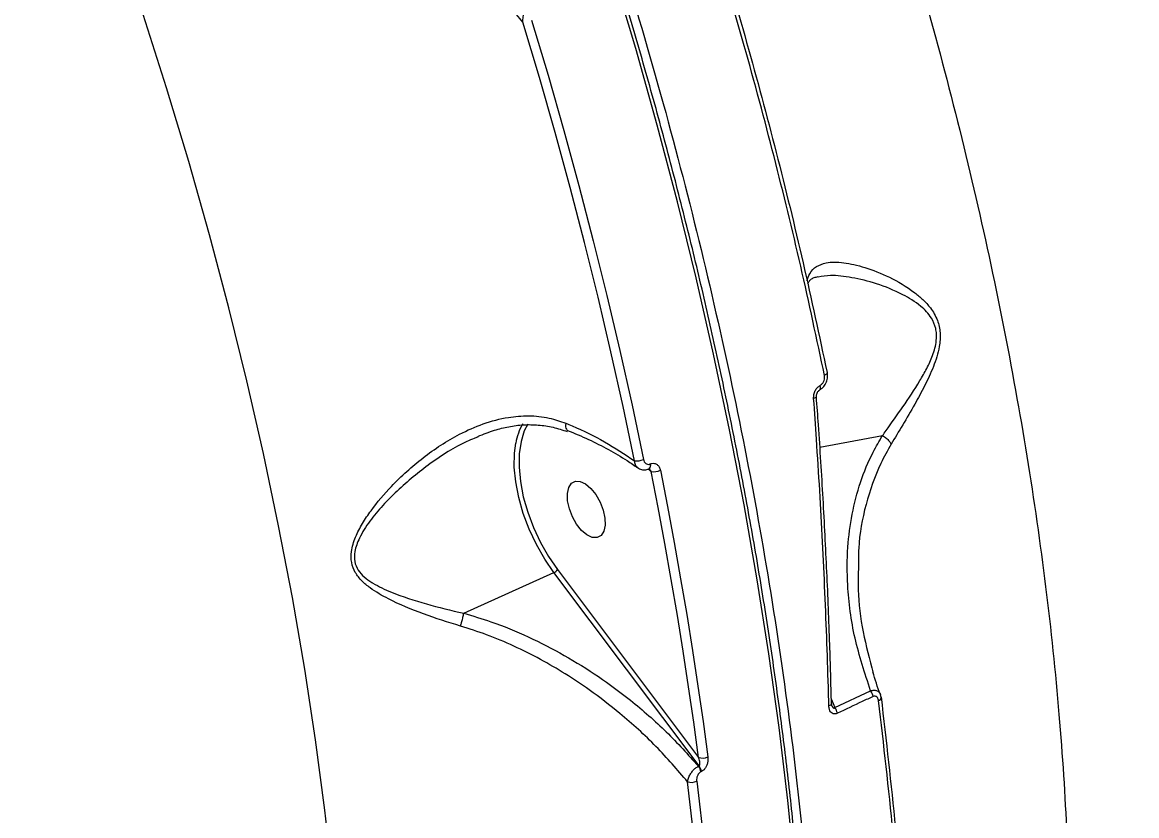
# Model space of a CAD drawing. Header units: millimetres. Extents: x -11024 to 8278, y -7837 to 5770.
# Drawn here: x 4077.6 to 4243.1, y -1125.6 to -1007.7 of the extents above; entities that cross this region are included whole.
import ezdxf

# ---------------------------------------------------------------- set-up
doc = ezdxf.new("R2010")
doc.units = ezdxf.units.MM
doc.layers.add('DIKOM_ОБЪЕКТ', color=7, linetype='Continuous')
doc.layers.add('DIKOM_РАЗМЕР_ОБЪЕКТА', color=7, linetype='Continuous')
doc.styles.add('style1', font='arial.ttf', dxfattribs={"width": 0.8})
doc.dimstyles.new('1-50', dxfattribs={"dimtxt": 300, "dimasz": 200, "dimexe": 100, "dimexo": 0, "dimgap": 100, "dimtad": 1, "dimtxsty": 'style1', "dimcen": 200, "dimclrd": 7, "dimclre": 7, "dimclrt": 7, "dimadec": 1, "dimazin": 2, "dimtfac": 1, "dimtmove": 0, "dimatfit": 2, "dimfxl": 0, "dimlwd": 25, "dimlwe": 18, "dimarcsym": 0})

# ---------------------------------------------------------------- blocks, each defined once
blk = doc.blocks.new('*D10')
at = {"layer": 'Defpoints', "color": 0, "transparency": 16777216}
for p in [(-7791.31, -186.83), (6174.94, -1432.98), (6174.94, -5371.27)]:
    blk.add_point(p, dxfattribs=at)
at = {"layer": 'DIKOM_РАЗМЕР_ОБЪЕКТА', "color": 7, "lineweight": 18, "transparency": 16777216}
for p, q in [((-7791.31, -186.83), (-7791.31, -5471.27)), ((6174.94, -1432.98), (6174.94, -5471.27))]:
    blk.add_line(p, q, dxfattribs=at)
at = {"layer": 'DIKOM_РАЗМЕР_ОБЪЕКТА', "color": 7, "lineweight": 25, "transparency": 16777216}
blk.add_line((-7591.31, -5371.27), (5974.94, -5371.27), dxfattribs=at)
at = {"layer": 'DIKOM_РАЗМЕР_ОБЪЕКТА', "color": 7, "transparency": 16777216}
for points in [[(-7591.31, -5337.93), (-7591.31, -5404.6), (-7791.31, -5371.27)], [(5974.94, -5337.93), (5974.94, -5404.6), (6174.94, -5371.27)]]:
    blk.add_solid(points, dxfattribs=at)
at = {"layer": 'DIKOM_РАЗМЕР_ОБЪЕКТА', "color": 7, "transparency": 16777216, "insert": (-1343.68, -5118.1), "char_height": 300, "attachment_point": 5, "style": 'style1'}
blk.add_mtext('14000', dxfattribs=at)

msp = doc.modelspace()

# ---------------------------------------------------------------- linework, layer by layer
at = {"layer": 'DIKOM_ОБЪЕКТ', "color": 7, "linetype": 'Continuous', "lineweight": 15}
for p, q in [((4145.298, -1069.288), (4144.718, -1069.533)), ((4196.05, -1070.848), (4205.342, -1069.114)), ((4170.867, -1073.318), (4170.893, -1073.306)), ((4170.984, -1074.436), (4170.542, -1074.086)), ((4170.681, -1074.039), (4170.678, -1074.039)), ((4170.681, -1074.056), (4170.707, -1074.045)), ((4170.701, -1074.048), (4170.715, -1074.042)), ((4143.163, -1095.505), (4156.557, -1089.468)), ((4178.109, -1118.197), (4156.557, -1089.468)), ((4157.082, -1089.014), (4178.017, -1116.92)), ((4198.265, -1109.515), (4203.576, -1107.02)), ((4197.755, -1108.323), (4198.265, -1109.515)), ((4205.152, -1108.047), (4205.068, -1107.596)), ((4178.028, -1118.233), (4178.109, -1118.197)), ((4178.455, -1119.036), (4178.374, -1119.072))]:
    msp.add_line(p, q, dxfattribs=at)
at = {"layer": 'DIKOM_ОБЪЕКТ', "color": 7, "linetype": 'Continuous', "lineweight": 15, "flags": 128}
for points in [[(4192.382, -1134.064), (4191.3, -1123.33), (4190, -1112.489), (4188.483, -1101.549), (4186.75, -1090.52), (4184.802, -1079.41), (4182.642, -1068.23), (4180.27, -1056.989), (4177.689, -1045.695), (4174.901, -1034.359), (4171.909, -1022.99), (4168.714, -1011.598), (4165.32, -1000.192), (4161.73, -988.782), (4157.946, -977.378), (4153.972, -965.989), (4149.811, -954.625), (4145.466, -943.294), (4140.942, -932.008), (4136.241, -920.775), (4131.369, -909.605), (4126.328, -898.507), (4121.124, -887.491), (4115.761, -876.565)], [(4123.74, -1135.087), (4122.562, -1124.755), (4121.166, -1114.321), (4119.553, -1103.796), (4117.723, -1093.188), (4115.679, -1082.507), (4113.424, -1071.764), (4110.958, -1060.969), (4108.284, -1050.131), (4105.405, -1039.261), (4102.323, -1028.369), (4099.041, -1017.465), (4095.562, -1006.558), (4091.89, -995.66), (4088.028, -984.78), (4083.98, -973.929), (4079.748, -963.117)], [(4168.528, -1072.855), (4166.829, -1064.783), (4165.022, -1056.683), (4163.108, -1048.559), (4161.087, -1040.415), (4158.96, -1032.253), (4156.728, -1024.078), (4154.393, -1015.893), (4151.955, -1007.701)], [(4153.249, -1007.365), (4155.693, -1015.574), (4158.033, -1023.777), (4160.27, -1031.971), (4162.401, -1040.15), (4164.427, -1048.313), (4166.346, -1056.455), (4168.156, -1064.573), (4169.859, -1072.663)], [(4197.111, -1059.713), (4197.143, -1059.76), (4197.152, -1059.812), (4197.137, -1059.868), (4197.099, -1059.928), (4197.039, -1059.988), (4196.957, -1060.048), (4196.856, -1060.107), (4196.739, -1060.163)], [(4195.983, -1062.36), (4196.045, -1062.313), (4196.109, -1062.203), (4196.138, -1062.051), (4196.131, -1061.866), (4196.088, -1061.658)], [(4195.549, -1063.34), (4195.544, -1063.375), (4195.512, -1063.423), (4195.452, -1063.471), (4195.366, -1063.517), (4195.256, -1063.56), (4195.126, -1063.599)], [(4152.028, -1068.772), (4151.673, -1069.998), (4151.41, -1071.805), (4151.38, -1073.806), (4151.583, -1075.953), (4152.015, -1078.197), (4152.666, -1080.484), (4153.52, -1082.762), (4154.558, -1084.977), (4155.754, -1087.077), (4157.082, -1089.014)], [(4152.68, -1067.41), (4152.162, -1068.426), (4152.028, -1068.772)], [(4156.557, -1089.468), (4155.188, -1087.471), (4153.954, -1085.305), (4152.884, -1083.021), (4152.003, -1080.672), (4151.333, -1078.313), (4150.887, -1075.999), (4150.677, -1073.785), (4150.709, -1071.722), (4150.903, -1070.233)], [(4178.017, -1116.92), (4177.312, -1111.679), (4176.557, -1106.415), (4175.752, -1101.131), (4174.897, -1095.827), (4173.993, -1090.504), (4173.039, -1085.164), (4172.036, -1079.808), (4170.984, -1074.436)], [(4172.362, -1074.26), (4173.416, -1079.645), (4174.422, -1085.015), (4175.378, -1090.367), (4176.284, -1095.703), (4177.141, -1101.019), (4177.948, -1106.316), (4178.705, -1111.592), (4179.412, -1116.847)], [(4160.671, -1083.189), (4159.931, -1082.264), (4159.307, -1081.162), (4158.85, -1079.972), (4158.597, -1078.789), (4158.568, -1077.711), (4158.766, -1076.824), (4159.174, -1076.2), (4159.759, -1075.89), (4160.475, -1075.918), (4161.263, -1076.283), (4162.059, -1076.955), (4162.799, -1077.88), (4163.423, -1078.982), (4163.88, -1080.173), (4164.133, -1081.355), (4164.162, -1082.433), (4163.964, -1083.321), (4163.556, -1083.944), (4162.97, -1084.255), (4162.255, -1084.226), (4161.467, -1083.861), (4160.671, -1083.189)], [(4205.136, -1107.941), (4205.169, -1108.004), (4205.178, -1108.043)], [(4197.783, -1108.944), (4197.78, -1108.99), (4197.751, -1109.052), (4197.695, -1109.113), (4197.614, -1109.169), (4197.509, -1109.22), (4197.383, -1109.264)], [(4180.514, -1195.804), (4180.631, -1186.8), (4180.567, -1177.668), (4180.324, -1168.414), (4179.9, -1159.046), (4179.297, -1149.569), (4178.514, -1139.99), (4177.552, -1130.315), (4176.412, -1120.552)], [(4177.761, -1120.465), (4178.903, -1130.25), (4179.867, -1139.946), (4180.652, -1149.546), (4181.256, -1159.044), (4181.681, -1168.433), (4181.925, -1177.707), (4181.989, -1186.859), (4181.871, -1195.883)]]:
    msp.add_lwpolyline(points, dxfattribs=at)
at = {"layer": 'DIKOM_ОБЪЕКТ', "color": 7, "linetype": 'Continuous', "lineweight": 15}
for centre, radius, start, end in [((4160.087, -1071.857), 9.327, 151.34552, 169.97786), ((4168.86, -1070.459), 2.419, 262.1031, 294.37475), ((4170.259, -1073.557), 0.653, 310.13757, 21.50849), ((4170.288, -1073.545), 0.651, 309.59715, 21.58726), ((4171.395, -1072.163), 2.309, 259.7422, 294.75056), ((4156.085, -1088.392), 1.175, 293.71714, 328.07346), ((4201.997, -1108.212), 1.978, 9.58548, 37.05071), ((4204.648, -1107.936), 0.541, 283.07366, 348.61506), ((4196.724, -1110.718), 1.955, 10.18055, 37.9953), ((4178.62, -1115.102), 1.916, 251.64805, 294.41133), ((4176.555, -1119.331), 1.838, 8.10701, 36.7032), ((4176.635, -1119.295), 1.838, 8.10117, 36.68121), ((4176.968, -1118.684), 1.949, 253.42246, 293.97992)]:
    msp.add_arc(centre, radius, start, end, dxfattribs=at)
for points, knots in [([(4143.963, -1349.191), (4144.473, -1348.643), (4146.419, -1346.551), (4149.638, -1342.64), (4153.615, -1337.462), (4157.415, -1332.008), (4161.048, -1326.306), (4164.507, -1320.352), (4167.791, -1314.154), (4170.897, -1307.716), (4173.823, -1301.042), (4176.566, -1294.138), (4179.125, -1287.01), (4181.498, -1279.662), (4183.682, -1272.099), (4185.676, -1264.329), (4187.479, -1256.357), (4189.089, -1248.189), (4190.506, -1239.83), (4191.727, -1231.288), (4192.753, -1222.569), (4193.582, -1213.679), (4194.214, -1204.625), (4194.649, -1195.415), (4194.886, -1186.054), (4194.925, -1176.55), (4194.766, -1166.91), (4194.41, -1157.141), (4193.856, -1147.251), (4193.105, -1137.247), (4192.158, -1127.137), (4191.015, -1116.927), (4189.677, -1106.627), (4188.146, -1096.243), (4186.422, -1085.783), (4184.507, -1075.255), (4182.401, -1064.668), (4180.108, -1054.028), (4177.629, -1043.345), (4174.964, -1032.625), (4172.118, -1021.878), (4169.091, -1011.11), (4165.886, -1000.331), (4162.505, -989.548), (4158.95, -978.77), (4155.226, -968.004), (4151.334, -957.258), (4147.277, -946.541), (4143.058, -935.861), (4138.681, -925.225), (4134.148, -914.643), (4129.464, -904.12), (4124.63, -893.667), (4120.206, -884.429), (4117.36, -878.699), (4116.218, -876.401)], [0, 0, 0, 0, 0.0067999, 0.025989, 0.0451839, 0.064384, 0.0835894, 0.1027992, 0.1220133, 0.1412309, 0.1604514, 0.1796748, 0.1989001, 0.2181273, 0.2373556, 0.2565849, 0.2758149, 0.2950454, 0.314276, 0.3335067, 0.3527371, 0.3719673, 0.3911972, 0.4104267, 0.4296558, 0.4488843, 0.4681123, 0.48734, 0.5065669, 0.5257934, 0.5450195, 0.5642449, 0.58347, 0.6026946, 0.6219188, 0.6411425, 0.6603659, 0.6795888, 0.6988115, 0.7180338, 0.7372558, 0.7564776, 0.7756991, 0.7949204, 0.8141416, 0.8333626, 0.8525833, 0.8718039, 0.8910246, 0.9102451, 0.9294655, 0.9486861, 0.9679065, 0.987127, 1, 1, 1, 1]), ([(4117.471, -876.161), (4119.494, -880.261), (4124.943, -891.304), (4133.343, -909.576), (4142.487, -930.976), (4151.067, -952.786), (4159.037, -974.938), (4166.351, -997.365), (4172.848, -1019.572), (4178.526, -1041.489), (4183.4, -1063.051), (4187.548, -1084.611), (4190.925, -1106.092), (4193.5, -1127.415), (4195.215, -1148.111), (4196.086, -1168.124), (4196.145, -1187.413), (4195.393, -1206.294), (4193.797, -1224.68), (4191.342, -1242.495), (4188.082, -1259.347), (4184.048, -1275.2), (4179.286, -1290.042), (4173.717, -1304.113), (4167.332, -1317.34), (4160.108, -1329.611), (4152.876, -1340), (4147.751, -1345.778), (4145.549, -1348.261)], [0, 0, 0, 0, 0.0229512, 0.0618305, 0.1007396, 0.1396189, 0.1796274, 0.2196684, 0.259677, 0.2985562, 0.3374653, 0.3763445, 0.416353, 0.4563942, 0.4964026, 0.5352814, 0.5741901, 0.6130688, 0.6530768, 0.6931175, 0.7331254, 0.7720046, 0.8109134, 0.8497924, 0.8898008, 0.9298418, 0.9698502, 1, 1, 1, 1]), ([(4243.098, -1307.622), (4243.342, -1307.626), (4244.725, -1307.648), (4247.41, -1306.703), (4251.148, -1304.593), (4255.04, -1301.077), (4258.932, -1296.383), (4262.81, -1290.497), (4266.658, -1283.45), (4270.426, -1275.334), (4274.114, -1266.178), (4277.72, -1256.057), (4281.278, -1244.909), (4284.771, -1232.786), (4288.185, -1219.74), (4291.579, -1205.519), (4294.938, -1190.081), (4298.247, -1173.425), (4301.428, -1155.92), (4304.422, -1137.891), (4307.226, -1119.407), (4309.837, -1100.552), (4312.288, -1081.127), (4314.563, -1061.227), (4316.65, -1040.944), (4318.525, -1020.471), (4320.183, -999.844), (4321.626, -979.106), (4322.864, -958.186), (4323.884, -937.177), (4324.7, -916.162), (4325.053, -902.203), (4325.23, -895.233)], [0, 0, 0, 0, 0.0066318, 0.0375421, 0.072325, 0.1072201, 0.1421711, 0.1771203, 0.2120114, 0.246792, 0.2804719, 0.3142577, 0.3480966, 0.3819343, 0.4157173, 0.4493952, 0.4850962, 0.5208608, 0.5566259, 0.5923274, 0.626537, 0.6608537, 0.6952265, 0.7296011, 0.763922, 0.7981343, 0.8316959, 0.8653555, 0.8990655, 0.9327762, 0.9664374, 1, 1, 1, 1]), ([(4182.848, -921.803), (4185.275, -927.738), (4190.134, -939.615), (4196.798, -957.557), (4202.985, -975.534), (4208.868, -994.257), (4214.354, -1013.693), (4219.338, -1033.789), (4223.598, -1053.736), (4227.109, -1073.44), (4229.848, -1092.807), (4231.774, -1111.573), (4232.889, -1129.711), (4233.23, -1147.217), (4232.812, -1164.235), (4231.634, -1180.688), (4229.697, -1196.497), (4226.94, -1211.907), (4223.302, -1226.826), (4218.762, -1241.179), (4213.409, -1254.622), (4207.358, -1266.933), (4200.631, -1278.08), (4193.483, -1288.027), (4188.227, -1293.797), (4185.667, -1296.606)], [0, 0, 0, 0, 0.039649, 0.0793469, 0.1190447, 0.1586934, 0.2033097, 0.2480698, 0.2929015, 0.337731, 0.3824863, 0.4270993, 0.4703006, 0.5136379, 0.5570433, 0.6004471, 0.6437807, 0.6869795, 0.7327734, 0.7786488, 0.8245249, 0.8703195, 0.9142002, 0.9582185, 1, 1, 1, 1]), ([(4151.955, -1007.701), (4149.396, -1004.664), (4145.153, -999.627), (4138.446, -993.084), (4132.349, -987.739), (4125.837, -982.699), (4119.57, -978.486), (4113.704, -975.074), (4108.778, -972.627), (4104.154, -970.68), (4101.301, -969.785), (4099.87, -969.336)], [0, 0, 0, 0, 0.1867518, 0.3097297, 0.4327019, 0.5585128, 0.6842839, 0.7740118, 0.8643074, 0.9318952, 1, 1, 1, 1]), ([(4180.371, -994.309), (4182.002, -999.771), (4185.262, -1010.695), (4189.632, -1027.077), (4193.647, -1043.441), (4195.956, -1054.289), (4197.111, -1059.713)], [0, 0, 0, 0, 0.24912162, 0.49824267, 0.74912154, 1, 1, 1, 1]), ([(4196.739, -1060.163), (4195.592, -1054.769), (4193.298, -1043.981), (4189.293, -1027.632), (4184.913, -1011.186), (4181.627, -1000.168), (4179.984, -994.658)], [0, 0, 0, 0, 0.2491215, 0.4982432, 0.7491218, 1, 1, 1, 1]), ([(4151.955, -1007.701), (4151.957, -1007.43), (4151.961, -1006.894), (4152.218, -1006.134), (4152.557, -1005.589), (4152.897, -1005.226), (4153.131, -1005.089), (4153.251, -1005.018)], [0, 0, 0, 0, 0.27045383, 0.53353147, 0.71816609, 0.85528069, 1, 1, 1, 1]), ([(4194.148, -1046.141), (4194.263, -1045.764), (4194.556, -1044.809), (4195.505, -1043.918), (4197.134, -1043.291), (4199.528, -1043.3), (4202.726, -1044.068), (4206.352, -1045.451), (4209.329, -1047.196), (4211.363, -1048.877), (4212.562, -1050.181), (4213.538, -1051.803), (4213.997, -1053.831), (4213.826, -1056.246), (4212.941, -1058.948), (4211.615, -1061.775), (4210.03, -1064.643), (4208.332, -1067.56), (4207.195, -1069.452), (4206.626, -1070.398)], [0, 0, 0, 0, 0.0414426, 0.1051131, 0.168886, 0.2627736, 0.3568213, 0.4557102, 0.5544092, 0.5876663, 0.6208611, 0.6602845, 0.6923652, 0.7244706, 0.773232, 0.8239942, 0.8748935, 0.9374424, 1, 1, 1, 1]), ([(4194.242, -1046.572), (4194.307, -1046.436), (4194.457, -1046.122), (4194.71, -1045.89), (4195.111, -1045.626), (4195.594, -1045.524), (4195.797, -1045.481)], [0, 0, 0, 0, 0.2043698, 0.470799, 0.776322, 1, 1, 1, 1]), ([(4205.351, -1069.115), (4205.352, -1069.114), (4205.531, -1068.865), (4206.498, -1067.504), (4208.379, -1064.896), (4210.452, -1061.757), (4211.945, -1059.162), (4212.852, -1057.198), (4213.42, -1055.203), (4213.387, -1053.829), (4213.149, -1052.686), (4212.539, -1051.316), (4210.816, -1049.576), (4207.981, -1047.878), (4204.447, -1046.455), (4200.816, -1045.594), (4197.854, -1045.202), (4196.394, -1045.467), (4195.798, -1045.575)], [0, 0, 0, 0, 0.0000891, 0.0223443, 0.1218998, 0.2213018, 0.263986, 0.306529, 0.3511679, 0.3844325, 0.3883186, 0.4256069, 0.4835973, 0.5685806, 0.6882026, 0.8079162, 0.9216019, 1, 1, 1, 1]), ([(4195.98, -1062.347), (4196.129, -1062.258), (4196.476, -1062.051), (4196.896, -1061.496), (4197.171, -1060.771), (4197.238, -1060.145), (4197.146, -1059.829), (4197.127, -1059.762)], [0, 0, 0, 0, 0.1736742, 0.4052799, 0.670751, 0.9309585, 1, 1, 1, 1]), ([(4196.088, -1061.658), (4196.125, -1061.636), (4196.271, -1061.551), (4196.494, -1061.316), (4196.684, -1060.947), (4196.781, -1060.543), (4196.753, -1060.29), (4196.739, -1060.163)], [0, 0, 0, 0, 0.07988457, 0.31813332, 0.55559607, 0.77740549, 1, 1, 1, 1]), ([(4195.126, -1063.599), (4195.128, -1063.4), (4195.133, -1063.002), (4195.349, -1062.418), (4195.673, -1061.935), (4195.959, -1061.745), (4196.088, -1061.658)], [0, 0, 0, 0, 0.2591403, 0.5177182, 0.7812324, 1, 1, 1, 1]), ([(4195.551, -1063.34), (4195.55, -1063.327), (4195.539, -1063.249), (4195.559, -1063.059), (4195.63, -1062.801), (4195.754, -1062.574), (4195.876, -1062.434), (4195.96, -1062.371), (4195.979, -1062.364), (4195.983, -1062.362)], [0, 0, 0, 0, 0.0376682, 0.2268608, 0.4416856, 0.6654392, 0.8289271, 0.9614099, 1, 1, 1, 1]), ([(4197.383, -1109.264), (4197.367, -1108.646), (4197.287, -1105.552), (4197.032, -1097.466), (4196.486, -1084.907), (4195.774, -1072.748), (4195.269, -1065.615), (4195.126, -1063.599)], [0, 0, 0, 0, 0.04137308, 0.20687154, 0.53815452, 0.86943756, 1, 1, 1, 1]), ([(4197.772, -1108.945), (4197.696, -1106.026), (4197.525, -1099.54), (4197.109, -1089.374), (4196.544, -1078.48), (4196.017, -1069.798), (4195.637, -1064.725), (4195.533, -1063.333)], [0, 0, 0, 0, 0.1952956, 0.433882, 0.6720716, 0.9099638, 1, 1, 1, 1]), ([(4142.684, -1097.411), (4140.836, -1096.834), (4137.096, -1095.666), (4132.621, -1093.794), (4129.645, -1092.087), (4128.018, -1090.742), (4127.016, -1089.515), (4126.433, -1088.004), (4126.427, -1086.154), (4127.053, -1084.16), (4128.103, -1082.14), (4129.831, -1079.575), (4132.726, -1076.171), (4136.284, -1072.958), (4139.75, -1070.486), (4142.721, -1068.746), (4146.063, -1067.268), (4149.524, -1066.346), (4152.825, -1066.084), (4155.71, -1066.355), (4157.5, -1066.973), (4158.313, -1067.255)], [0, 0, 0, 0, 0.0913258, 0.1848732, 0.2390183, 0.2664369, 0.2946531, 0.321055, 0.3475158, 0.3830345, 0.4182913, 0.4536309, 0.526834, 0.6259292, 0.6770922, 0.7282402, 0.7903867, 0.8540605, 0.9046409, 0.9566775, 1, 1, 1, 1]), ([(4158.313, -1067.255), (4158.31, -1067.28), (4158.286, -1067.482), (4158.285, -1067.838), (4158.382, -1068.207), (4158.527, -1068.294), (4158.596, -1068.336)], [0, 0, 0, 0, 0.0443711, 0.3581358, 0.6958848, 1, 1, 1, 1]), ([(4158.313, -1067.255), (4158.633, -1067.39), (4160.638, -1068.237), (4164.232, -1069.996), (4167.077, -1071.89), (4168.528, -1072.855)], [0, 0, 0, 0, 0.08499633, 0.53346572, 1, 1, 1, 1]), ([(4145.26, -1069.222), (4146.085, -1068.902), (4147.601, -1068.313), (4149.878, -1067.733), (4152.05, -1067.459), (4154.256, -1067.491), (4156.434, -1067.801), (4157.837, -1068.27), (4158.532, -1068.503)], [0, 0, 0, 0, 0.1868397, 0.3434058, 0.5066707, 0.6702202, 0.8366988, 1, 1, 1, 1]), ([(4158.59, -1068.343), (4159.635, -1068.778), (4161.742, -1069.656), (4164.678, -1071.163), (4167.131, -1072.582), (4168.492, -1073.543), (4169.017, -1073.915)], [0, 0, 0, 0, 0.2717344, 0.5480769, 0.8255041, 1, 1, 1, 1]), ([(4144.718, -1069.533), (4144.352, -1069.683), (4142.065, -1070.621), (4138.123, -1073.172), (4134.052, -1076.522), (4131.115, -1079.463), (4129.176, -1081.768), (4127.738, -1084.068), (4126.931, -1086.142), (4126.884, -1087.835), (4127.442, -1089.14), (4128.37, -1090.142), (4129.174, -1090.713), (4130.477, -1091.517), (4133.081, -1092.706), (4137.557, -1094.195), (4141.294, -1095.068), (4143.163, -1095.505)], [0, 0, 0, 0, 0.02614084, 0.16346805, 0.30099368, 0.36545011, 0.42994339, 0.49388329, 0.53917912, 0.57182998, 0.60440093, 0.63740366, 0.67062021, 0.67605239, 0.74828612, 0.87411302, 1, 1, 1, 1]), ([(4203.576, -1107.02), (4202.725, -1104.413), (4201.024, -1099.2), (4200.084, -1092.024), (4200.095, -1085.88), (4200.755, -1080.77), (4201.996, -1076.033), (4203.575, -1072.143), (4204.87, -1069.923), (4205.342, -1069.114)], [0, 0, 0, 0, 0.1992536, 0.3984549, 0.5429342, 0.6708097, 0.798988, 0.9267408, 1, 1, 1, 1]), ([(4206.626, -1070.398), (4206.099, -1071.335), (4204.502, -1074.17), (4202.763, -1079.323), (4201.759, -1084.502), (4201.776, -1087.628), (4201.781, -1088.522)], [0, 0, 0, 0, 0.1705036, 0.5158709, 0.8614948, 1, 1, 1, 1]), ([(4205.342, -1069.114), (4205.343, -1069.114), (4205.345, -1069.113), (4205.349, -1069.114), (4205.35, -1069.115), (4205.351, -1069.115)], [0, 0, 0, 0, 0.4249992, 0.7840111, 1, 1, 1, 1]), ([(4205.351, -1069.115), (4205.544, -1069.232), (4205.931, -1069.466), (4206.343, -1069.898), (4206.546, -1070.215), (4206.612, -1070.366), (4206.626, -1070.398)], [0, 0, 0, 0, 0.3414146, 0.6827756, 0.93409, 1, 1, 1, 1]), ([(4169.034, -1073.885), (4169.024, -1073.881), (4168.856, -1073.811), (4168.642, -1073.464), (4168.566, -1073.058), (4168.528, -1072.855)], [0, 0, 0, 0, 0.0315416, 0.5174961, 1, 1, 1, 1]), ([(4169.057, -1073.892), (4169.081, -1073.915), (4169.254, -1074.081), (4169.718, -1074.207), (4170.27, -1074.233), (4170.571, -1074.08), (4170.67, -1074.03)], [0, 0, 0, 0, 0.0592824, 0.4207037, 0.808765, 1, 1, 1, 1]), ([(4169.859, -1072.663), (4169.893, -1072.778), (4169.962, -1073.009), (4170.18, -1073.257), (4170.451, -1073.386), (4170.693, -1073.385), (4170.827, -1073.333), (4170.867, -1073.318)], [0, 0, 0, 0, 0.2336738, 0.4673354, 0.695582, 0.9086266, 1, 1, 1, 1]), ([(4170.893, -1073.306), (4170.952, -1073.283), (4171.147, -1073.207), (4171.5, -1073.204), (4171.894, -1073.389), (4172.213, -1073.752), (4172.312, -1074.091), (4172.362, -1074.26)], [0, 0, 0, 0, 0.0930841, 0.3039145, 0.5301899, 0.765183, 1, 1, 1, 1]), ([(4170.984, -1074.436), (4170.94, -1074.356), (4170.858, -1074.207), (4170.733, -1074.094), (4170.675, -1074.041)], [0, 0, 0, 0, 0.5312567, 1, 1, 1, 1]), ([(4201.781, -1088.522), (4201.743, -1089.685), (4201.636, -1092.907), (4202.331, -1098.237), (4203.419, -1102.352), (4203.955, -1104.383)], [0, 0, 0, 0, 0.2224864, 0.6165024, 1, 1, 1, 1]), ([(4142.684, -1097.411), (4142.705, -1097.345), (4142.776, -1097.13), (4142.906, -1096.684), (4143.059, -1096.076), (4143.127, -1095.697), (4143.161, -1095.507)], [0, 0, 0, 0, 0.1074414, 0.3494675, 0.6747143, 1, 1, 1, 1]), ([(4143.163, -1095.505), (4143.162, -1095.505), (4143.162, -1095.505), (4143.161, -1095.506), (4143.161, -1095.507), (4143.161, -1095.507)], [0, 0, 0, 0, 0.43798656, 0.78650982, 1, 1, 1, 1]), ([(4143.161, -1095.507), (4144.517, -1095.909), (4147.772, -1096.873), (4152.795, -1098.947), (4158.133, -1101.687), (4163.208, -1104.852), (4168.307, -1108.635), (4173.366, -1113.051), (4176.474, -1116.506), (4178.028, -1118.233)], [0, 0, 0, 0, 0.0999769, 0.23990082, 0.38031867, 0.52038525, 0.66014546, 0.83006985, 1, 1, 1, 1]), ([(4176.412, -1120.552), (4174.885, -1118.775), (4171.81, -1115.196), (4166.829, -1110.67), (4161.131, -1106.273), (4155.813, -1102.943), (4150.63, -1100.352), (4146.664, -1098.675), (4143.981, -1097.823), (4142.684, -1097.411)], [0, 0, 0, 0, 0.173872, 0.3501392, 0.4880606, 0.6922754, 0.7971167, 0.9019367, 1, 1, 1, 1]), ([(4205.043, -1107.58), (4205.04, -1107.573), (4204.584, -1106.466), (4204.257, -1105.344), (4203.932, -1104.228)], [0, 0, 0, 0, 0.0061044, 1, 1, 1, 1]), ([(4203.576, -1107.02), (4203.76, -1106.982), (4204.128, -1106.906), (4204.596, -1107.024), (4204.921, -1107.253), (4205.008, -1107.485), (4205.043, -1107.58)], [0, 0, 0, 0, 0.2723221, 0.5447913, 0.8153897, 1, 1, 1, 1]), ([(4203.947, -1107.883), (4203.415, -1108.128), (4201.64, -1108.945), (4199.881, -1109.785), (4198.649, -1110.373)], [0, 0, 0, 0, 0.299615, 1, 1, 1, 1]), ([(4204.77, -1108.463), (4204.768, -1108.448), (4204.752, -1108.335), (4204.697, -1108.149), (4204.564, -1107.953), (4204.387, -1107.837), (4204.173, -1107.803), (4204.022, -1107.856), (4203.947, -1107.883)], [0, 0, 0, 0, 0.0354279, 0.2573359, 0.4481449, 0.6281302, 0.814299, 1, 1, 1, 1]), ([(4208.923, -1183.96), (4208.99, -1177.964), (4209.124, -1165.971), (4208.401, -1147.284), (4207.054, -1128.151), (4205.531, -1115.026), (4204.77, -1108.463)], [0, 0, 0, 0, 0.248616, 0.4972326, 0.7486161, 1, 1, 1, 1]), ([(4205.136, -1107.941), (4205.889, -1114.423), (4207.396, -1127.385), (4208.752, -1146.427), (4209.49, -1165.165), (4209.358, -1177.275), (4209.292, -1183.33)], [0, 0, 0, 0, 0.2486157, 0.4972308, 0.748616, 1, 1, 1, 1]), ([(4198.649, -1110.373), (4198.537, -1110.414), (4198.314, -1110.498), (4197.994, -1110.452), (4197.726, -1110.281), (4197.521, -1109.987), (4197.408, -1109.632), (4197.39, -1109.371), (4197.383, -1109.264)], [0, 0, 0, 0, 0.1643618, 0.3291917, 0.4897457, 0.6616187, 0.8613719, 1, 1, 1, 1]), ([(4197.833, -1109.237), (4197.826, -1109.222), (4197.811, -1109.184), (4197.786, -1109.077), (4197.788, -1108.985), (4197.788, -1108.95)], [0, 0, 0, 0, 0.3012525, 0.7405152, 1, 1, 1, 1]), ([(4197.835, -1109.24), (4197.841, -1109.256), (4197.871, -1109.338), (4197.932, -1109.442), (4198.009, -1109.531), (4198.065, -1109.573), (4198.118, -1109.593), (4198.173, -1109.59), (4198.224, -1109.563), (4198.251, -1109.532), (4198.265, -1109.515)], [0, 0, 0, 0, 0.07145233, 0.3642655, 0.49995591, 0.58648645, 0.68759652, 0.78271662, 0.8855967, 1, 1, 1, 1]), ([(4178.109, -1118.197), (4178.128, -1118.185), (4178.166, -1118.162), (4178.22, -1118.074), (4178.254, -1117.915), (4178.244, -1117.667), (4178.179, -1117.346), (4178.09, -1117.089), (4178.026, -1116.941), (4178.017, -1116.92)], [0, 0, 0, 0, 0.0552272, 0.1097913, 0.24367, 0.4175629, 0.6517684, 0.9518764, 1, 1, 1, 1]), ([(4179.412, -1116.847), (4179.416, -1116.878), (4179.442, -1117.105), (4179.427, -1117.522), (4179.287, -1118.06), (4179.069, -1118.494), (4178.79, -1118.841), (4178.567, -1118.971), (4178.455, -1119.036)], [0, 0, 0, 0, 0.039242, 0.2872351, 0.4952037, 0.6709756, 0.8352872, 1, 1, 1, 1]), ([(4176.412, -1120.552), (4176.416, -1120.52), (4176.442, -1120.299), (4176.563, -1119.881), (4176.848, -1119.334), (4177.199, -1118.872), (4177.599, -1118.483), (4177.884, -1118.317), (4178.028, -1118.233)], [0, 0, 0, 0, 0.0391387, 0.268332, 0.4664013, 0.6436735, 0.8199298, 1, 1, 1, 1]), ([(4178.374, -1119.072), (4178.302, -1119.114), (4178.157, -1119.198), (4177.977, -1119.421), (4177.839, -1119.697), (4177.752, -1120.036), (4177.742, -1120.299), (4177.758, -1120.444), (4177.761, -1120.465)], [0, 0, 0, 0, 0.16737075, 0.33450621, 0.5091335, 0.71306957, 0.95771375, 1, 1, 1, 1])]:
    msp.add_open_spline(points, degree=3, knots=knots, dxfattribs=at)

# ---------------------------------------------------------------- dimensions: what is measured, and where the dimension line sits
at = {"layer": 'DIKOM_РАЗМЕР_ОБЪЕКТА'}
dim = msp.add_linear_dim(base=(6174.942, -5371.267), p1=(-7791.307, -186.829), p2=(6174.942, -1432.983), text='14000', dimstyle='1-50', dxfattribs=at)
dim.commit()
dim.dimension.update_dxf_attribs({"geometry": '*D10', "text_midpoint": (-1343.681, -5371.267), "dimtype": 160})

doc.saveas('drawing.dxf')
